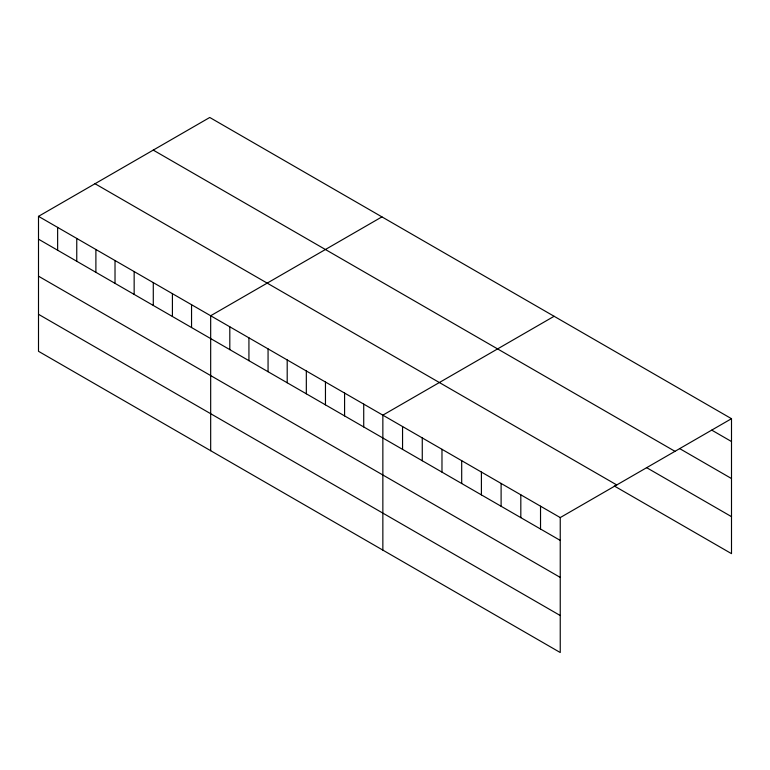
<?xml version="1.0" encoding="UTF-8"?>
<svg xmlns="http://www.w3.org/2000/svg" width="770" height="770" viewBox="0 0 770 770"><rect width="100%" height="100%" fill="white"/><g stroke="black" fill="none" stroke-linecap="round" stroke-linejoin="round"><path stroke-width="1.16" d="M38.5 216.351L560.242 517.575L560.242 652.527L38.5 351.303L38.5 216.351L209.758 117.473L731.5 418.697L731.5 553.649L614.277 485.976M381.93 216.88L210.672 315.748L210.672 450.71M554.111 316.278L382.854 415.155L382.854 550.107M560.242 517.575L731.5 418.697M711.788 430.151L731.5 441.528M679.631 448.583L731.5 478.536M153.24 150.102L674.982 451.326M646.434 467.544L731.5 516.651M95.018 183.722L616.76 484.946M38.5 239.181L560.242 540.405M38.5 276.18L560.242 577.404M38.5 314.304L560.242 615.528M540.53 506.188L540.53 529.029M520.818 494.812L520.818 517.652M501.106 483.435L501.106 506.265M481.404 472.058L481.404 494.889M461.692 460.672L461.692 483.512M441.98 449.295L441.98 472.125M422.268 437.918L422.268 460.749M402.556 426.532L402.556 449.372M363.719 404.115L363.719 426.946M344.585 393.066L344.585 415.896M325.46 382.026L325.46 404.856M306.325 370.976L306.325 393.807M287.2 359.927L287.2 382.767M268.066 348.887L268.066 371.717M248.931 337.838L248.931 360.678M229.806 326.798L229.806 349.628M191.547 304.708L191.547 327.539M172.413 293.659L172.413 316.499M153.288 282.619L153.288 305.449M134.153 271.569L134.153 294.409M115.019 260.529L115.019 283.36M95.894 249.48L95.894 272.32M76.759 238.44L76.759 261.271M57.635 227.391L57.635 250.231"/></g></svg>
